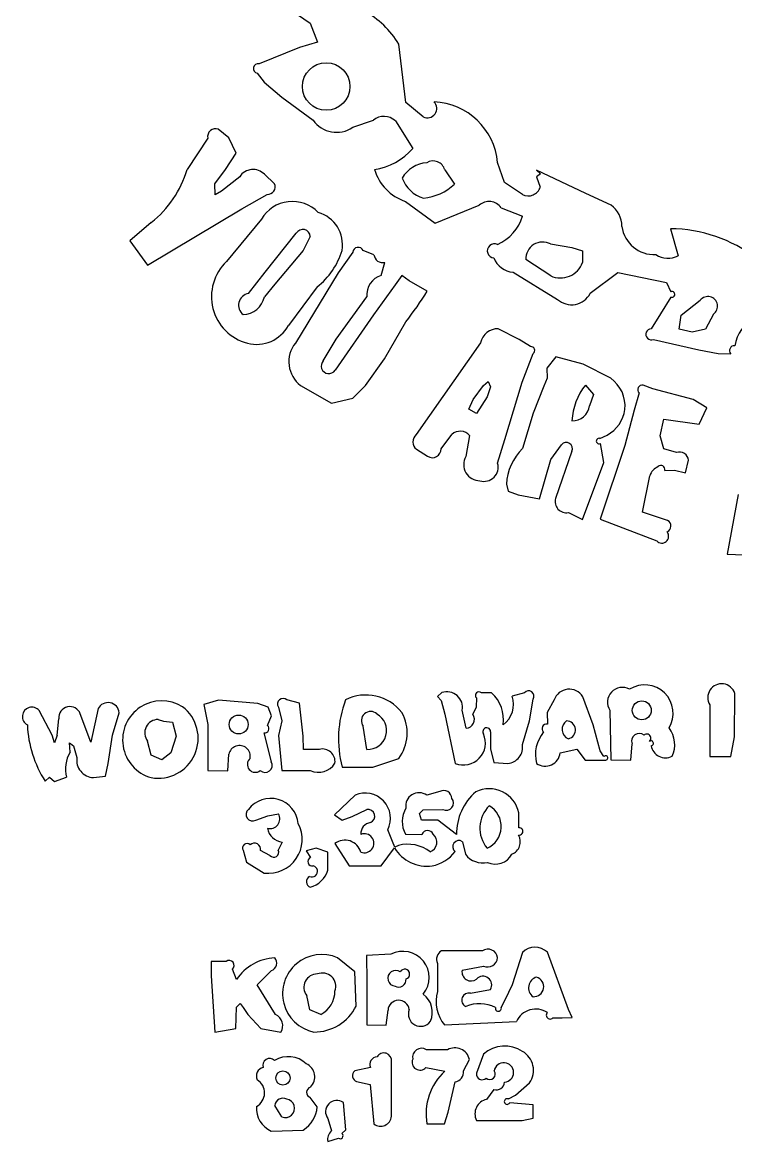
# Model space of a CAD drawing. Extents: x 1 to 17.4, y 1.6 to 27.
# Drawn here: x 1.02 to 7.15, y 1.56 to 11.18 of the extents above; entities that cross this region are included whole.
import ezdxf

# ---------------------------------------------------------------- set-up
doc = ezdxf.new("R2010")
doc.units = 0

msp = doc.modelspace()

# ---------------------------------------------------------------- linework, layer by layer
at = {"layer": 'Default', "color": 7, "linetype": 'CONTINUOUS'}
for p, q in [((3.20489, 11.371627), (3.49532, 11.173212)), ((3.49532, 11.173212), (3.558215, 11.011127)), ((3.558215, 11.011127), (3.403655, 10.965137)), ((4.31586, 10.490537), (4.25685, 10.992752)), ((3.403655, 10.965137), (3.05656, 10.824437)), ((3.03871, 10.742992), (3.099925, 10.665292)), ((3.099925, 10.665292), (3.252735, 10.537542)), ((3.252735, 10.537542), (3.519785, 10.340072)), ((4.46573, 10.368982), (4.31586, 10.490537)), ((3.860545, 10.278472), (4.037785, 10.338672)), ((4.226855, 10.332687), (4.37571, 10.095597)), ((2.796125, 10.187227), (2.705265, 10.261217)), ((2.61451, 10.184567), (2.43825, 9.914752)), ((2.85825, 10.056502), (2.796125, 10.187227)), ((2.76627, 9.915767), (2.85825, 10.056502)), ((2.6752, 9.791762), (2.76627, 9.915767)), ((4.651055, 9.912582), (4.73607, 9.790327)), ((5.164505, 9.803802), (5.105775, 9.975897)), ((5.864085, 9.708847), (5.438415, 9.911007)), ((5.438415, 9.911007), (5.47275, 9.878457)), ((2.889645, 9.853572), (2.73211, 9.729602)), ((3.189805, 9.792847), (3.101745, 9.874397)), ((5.47275, 9.878457), (5.440935, 9.853257)), ((5.440935, 9.853257), (5.47205, 9.764007)), ((2.67842, 9.698697), (2.6752, 9.791762)), ((2.73211, 9.729602), (2.67842, 9.698697)), ((5.318435, 9.700622), (5.164505, 9.803802)), ((2.908965, 9.576897), (3.125685, 9.700972)), ((4.31376, 9.641017), (4.57024, 9.455482)), ((6.079755, 9.609552), (5.864085, 9.708847)), ((2.097945, 9.092987), (2.908965, 9.576897)), ((4.57024, 9.455482), (4.947925, 9.608047)), ((5.134755, 9.585717), (5.320255, 9.514737)), ((2.12955, 9.460102), (1.944505, 9.303127)), ((3.075425, 9.489432), (2.776945, 9.124242)), ((3.10787, 9.033557), (3.37506, 9.367212)), ((3.495495, 9.339737), (3.434525, 9.218707)), ((6.59114, 9.405677), (6.6561, 9.174677)), ((1.944505, 9.303127), (2.097945, 9.092987)), ((5.56018, 9.275302), (5.744525, 9.243872)), ((5.744525, 9.243872), (5.83353, 9.215557)), ((3.434525, 9.218707), (3.282345, 9.038877)), ((3.861035, 9.204532), (3.736435, 9.026907)), ((4.043315, 9.182692), (3.949795, 9.218987)), ((5.561475, 9.001847), (5.347485, 9.141007)), ((5.83353, 9.215557), (5.83549, 9.116227)), ((4.10502, 9.005592), (4.135715, 9.117312)), ((2.964615, 8.849772), (3.10787, 9.033557)), ((3.282345, 9.038877), (3.19082, 8.930342)), ((3.736435, 9.026907), (3.36785, 8.423157)), ((4.281945, 9.003912), (4.226645, 8.923237)), ((4.34673, 8.958972), (4.281945, 9.003912)), ((4.50024, 8.869617), (4.34673, 8.958972)), ((5.239195, 9.033452), (5.62129, 8.799232)), ((5.90143, 8.851382), (6.137505, 9.029707)), ((6.137505, 9.029707), (6.55733, 8.943327)), ((3.19082, 8.930342), (3.101815, 8.820407)), ((3.55426, 8.906157), (3.30842, 8.575057)), ((4.226645, 8.923237), (4.03838, 8.666232)), ((6.55733, 8.943327), (6.59261, 8.863457)), ((3.719635, 8.455707), (3.982205, 8.820267)), ((6.59436, 8.819427), (6.5056, 8.675542)), ((6.68368, 8.663537), (6.84608, 8.791427)), ((4.03838, 8.666232), (3.70938, 8.189987)), ((6.5056, 8.675542), (6.425765, 8.546462)), ((6.665235, 8.543942), (6.68368, 8.663537)), ((6.960495, 8.671587), (6.891265, 8.543872)), ((4.13358, 8.287567), (4.316455, 8.607397)), ((5.29075, 8.453712), (5.11078, 8.546427)), ((6.77678, 8.515732), (6.665235, 8.543942)), ((6.891265, 8.543872), (6.77678, 8.515732)), ((3.60795, 8.271572), (3.719635, 8.455707)), ((4.959335, 8.426062), (4.40693, 7.636077)), ((5.389065, 8.393232), (5.29075, 8.453712)), ((6.4454, 8.455077), (6.83446, 8.365512)), ((3.96999, 8.059332), (4.13358, 8.287567)), ((5.31707, 8.088312), (5.410555, 8.334152)), ((5.60631, 8.304822), (5.52938, 8.208712)), ((5.840495, 8.242662), (5.60631, 8.304822)), ((6.83446, 8.365512), (7.00127, 8.333452)), ((7.00127, 8.333452), (7.1083, 8.331877)), ((5.52938, 8.208712), (5.53155, 8.121282)), ((6.07727, 8.120757), (5.840495, 8.242662)), ((4.983625, 8.059227), (5.023455, 8.093737)), ((5.023455, 8.093737), (5.04498, 8.047397)), ((5.166535, 7.595792), (5.31707, 8.088312)), ((5.53155, 8.121282), (5.5011, 8.054292)), ((3.412825, 8.058807), (3.67781, 7.908097)), ((3.860685, 7.950692), (3.96999, 8.059332)), ((4.89427, 7.939282), (4.983625, 8.059227)), ((5.04498, 8.047397), (5.015195, 7.961542)), ((5.5011, 8.054292), (5.409575, 7.821367)), ((5.85929, 8.062832), (5.92985, 7.982192)), ((6.32136, 7.994302), (6.27915, 7.846637)), ((6.437945, 8.029617), (6.3558, 8.060242)), ((6.7856, 7.938477), (6.437945, 8.029617)), ((3.67781, 7.908097), (3.860685, 7.950692)), ((4.85941, 7.855737), (4.89427, 7.939282)), ((5.015195, 7.961542), (4.92346, 7.816957)), ((5.92985, 7.982192), (5.89569, 7.884192)), ((6.90194, 7.866202), (6.7856, 7.938477)), ((4.92346, 7.816957), (4.85941, 7.855737)), ((5.409575, 7.821367), (5.32001, 7.515817)), ((6.27915, 7.846637), (6.197705, 7.542452)), ((6.838415, 7.727147), (6.90194, 7.866202)), ((6.503325, 7.626067), (6.5322, 7.770337)), ((6.5322, 7.770337), (6.838415, 7.727147)), ((4.61959, 7.514732), (4.71213, 7.637652)), ((4.864835, 7.629217), (4.832635, 7.447217)), ((5.984695, 7.604332), (6.046365, 7.632087)), ((6.532515, 7.513122), (6.503325, 7.626067)), ((4.40833, 7.509972), (4.503285, 7.450262)), ((5.105775, 7.389712), (5.166535, 7.595792)), ((5.561615, 7.422122), (5.65405, 7.549662)), ((6.197705, 7.542452), (5.98662, 6.909722)), ((6.01721, 7.395942), (5.988685, 7.560022)), ((6.64119, 7.481237), (6.532515, 7.513122)), ((5.464945, 7.085667), (5.561615, 7.422122)), ((5.74379, 7.492997), (5.60386, 7.088432)), ((6.71826, 7.307707), (6.7464, 7.415402)), ((5.83493, 6.905487), (6.01721, 7.395942)), ((6.542105, 7.328602), (6.62579, 7.329407)), ((6.62579, 7.329407), (6.71826, 7.307707)), ((6.349395, 6.970867), (6.412185, 7.281807)), ((5.18127, 7.209392), (5.195865, 7.150382)), ((5.195865, 7.150382), (5.28095, 7.117622)), ((7.171755, 7.122942), (7.078375, 6.608302)), ((5.28095, 7.117622), (5.464945, 7.085667)), ((5.71327, 6.966247), (5.83493, 6.905487)), ((6.565485, 6.898767), (6.349395, 6.970867)), ((5.98662, 6.909722), (6.472945, 6.723207)), ((7.078375, 6.608302), (7.2217, 6.603822)), ((4.627185, 5.419037), (4.587775, 5.384212)), ((5.05394, 5.416797), (4.96567, 5.416797)), ((5.3359, 5.416797), (5.22999, 5.387677)), ((7.141375, 5.038097), (7.143475, 5.411512)), ((2.706455, 5.354672), (2.581785, 5.317187)), ((2.581785, 5.317187), (2.61444, 5.144252)), ((3.046375, 5.325622), (2.706455, 5.354672)), ((3.13272, 5.291812), (3.046375, 5.325622)), ((3.222075, 5.294157), (3.251405, 5.174457)), ((3.40334, 5.327337), (3.29575, 5.356002)), ((3.434735, 5.044887), (3.40334, 5.327337)), ((4.587775, 5.384212), (4.621585, 5.351872)), ((4.621585, 5.351872), (4.65123, 5.232732)), ((4.92213, 5.294367), (4.89308, 5.231752)), ((4.92346, 5.373222), (4.92213, 5.294367)), ((5.38035, 5.175367), (5.409575, 5.362547)), ((5.59189, 5.356002), (5.529835, 5.246767)), ((5.92607, 5.142187), (5.836365, 5.382217)), ((6.92868, 5.312707), (6.92868, 4.869922)), ((1.27737, 5.052412), (1.16684, 5.264022)), ((1.6119, 4.991512), (1.51957, 5.236302)), ((1.67259, 5.280962), (1.6119, 4.991512)), ((1.796, 5.053287), (1.85487, 5.245857)), ((3.128695, 5.134872), (3.16275, 5.217507)), ((3.16275, 5.217507), (3.13272, 5.291812)), ((4.65123, 5.232732), (4.74118, 4.809127)), ((4.83449, 5.111492), (4.80194, 5.266227)), ((5.529835, 5.246767), (5.532915, 5.146842)), ((6.0702, 5.266157), (6.07797, 4.839542)), ((1.321365, 5.052552), (1.33617, 5.194302)), ((2.1894, 5.187232), (2.23609, 5.172252)), ((2.23609, 5.172252), (2.312845, 5.165182)), ((2.312845, 5.165182), (2.34319, 5.042542)), ((2.61444, 5.144252), (2.61444, 4.748367)), ((3.251405, 5.174457), (3.221865, 5.048352)), ((3.98161, 4.930682), (3.95123, 5.128817)), ((5.318435, 4.972157), (5.38035, 5.175367)), ((5.98564, 4.918887), (5.92607, 5.142187)), ((1.29872, 4.988012), (1.27737, 5.052412)), ((1.321365, 5.052552), (1.29872, 4.988012)), ((1.75862, 4.807692), (1.796, 5.053287)), ((2.34319, 5.042542), (2.297725, 4.899847)), ((3.161315, 4.822357), (3.098455, 5.071382)), ((3.221865, 5.048352), (3.252455, 4.748367)), ((3.43638, 4.929527), (3.434735, 5.044887)), ((5.04498, 5.080972), (5.04295, 4.935407)), ((7.108825, 4.868522), (7.141375, 5.038097)), ((1.43158, 4.904992), (1.427415, 4.986367)), ((1.427415, 4.986367), (1.461855, 4.959942)), ((1.461855, 4.959942), (1.490275, 4.860052)), ((2.127485, 4.880807), (2.097945, 5.001907)), ((3.5747, 4.930682), (3.43638, 4.929527)), ((5.04295, 4.935407), (5.073155, 4.818507)), ((5.643795, 4.901072), (5.785335, 4.931802)), ((5.785335, 4.931802), (5.8567, 4.838772)), ((6.0184, 4.869082), (5.98564, 4.918887)), ((6.25101, 4.837302), (6.260285, 4.978982)), ((2.219465, 4.839542), (2.127485, 4.880807)), ((2.297725, 4.899847), (2.219465, 4.839542)), ((2.787445, 4.746162), (2.79672, 4.887842)), ((4.032185, 4.778747), (4.255345, 4.853262)), ((5.073155, 4.818507), (5.19303, 4.809127)), ((5.8567, 4.838772), (6.03597, 4.837477)), ((6.07797, 4.839542), (6.25101, 4.837302)), ((6.92868, 4.869922), (7.108825, 4.868522)), ((1.735345, 4.699857), (1.75862, 4.807692)), ((2.61444, 4.748367), (2.787445, 4.746162)), ((3.252455, 4.748367), (3.496195, 4.748367)), ((3.76895, 4.778747), (4.032185, 4.778747)), ((1.216855, 4.657227), (1.2556, 4.690897)), ((1.2556, 4.690897), (1.29837, 4.653762)), ((1.29837, 4.653762), (1.400745, 4.690372)), ((1.63297, 4.687607), (1.735345, 4.699857)), ((3.88046, 4.536652), (3.70441, 4.366657)), ((4.609265, 4.567102), (4.49646, 4.535707)), ((3.028735, 4.323047), (3.132335, 4.359762)), ((3.132335, 4.359762), (3.2233, 4.375477)), ((3.70441, 4.366657), (3.769475, 4.322557)), ((3.769475, 4.322557), (3.855155, 4.353427)), ((3.855155, 4.353427), (3.98154, 4.414187)), ((4.435245, 4.378487), (4.46657, 4.411982)), ((4.451415, 4.321227), (4.435245, 4.378487)), ((4.46657, 4.411982), (4.63555, 4.414187)), ((5.28767, 4.256547), (5.288055, 4.385697)), ((4.202915, 4.139577), (4.16165, 4.239397)), ((4.593165, 4.323047), (4.451415, 4.321227)), ((4.7528, 4.197852), (4.593165, 4.323047)), ((4.222445, 4.088337), (4.202915, 4.139577)), ((4.31425, 4.201457), (4.45572, 4.199462)), ((2.91824, 4.063452), (2.947045, 3.961217)), ((3.149415, 4.019212), (3.068005, 4.059952)), ((3.254695, 4.133907), (3.220395, 4.064782)), ((3.545475, 4.079972), (3.46165, 4.059217)), ((3.46165, 4.059217), (3.49756, 4.000662)), ((3.64743, 4.045742), (3.545475, 4.079972)), ((3.64743, 3.891637), (3.64743, 4.045742)), ((3.707315, 4.119872), (3.82971, 3.928072)), ((4.103655, 3.928702), (4.219295, 4.082632)), ((4.253595, 4.104822), (4.222445, 4.088337)), ((4.80383, 4.136917), (4.83008, 4.028102)), ((2.947045, 3.961217), (3.100555, 3.867312)), ((3.82971, 3.928072), (4.103655, 3.928702)), ((4.76792, 3.198917), (4.62344, 3.198917)), ((4.97414, 3.198917), (4.76792, 3.198917)), ((5.318435, 3.184287), (5.22943, 2.905862)), ((5.714635, 2.694497), (5.53309, 3.186492)), ((2.773655, 3.107742), (2.644365, 3.107287)), ((2.644365, 3.107287), (2.64482, 2.982547)), ((3.87906, 3.017337), (3.73066, 3.138122)), ((4.18888, 3.168502), (3.979545, 3.157022)), ((3.979545, 3.157022), (3.98161, 2.935332)), ((4.58928, 3.090837), (4.58928, 2.849092)), ((2.86217, 2.953392), (2.826645, 3.040542)), ((3.0385, 2.907472), (3.161945, 3.028572)), ((3.89047, 2.724142), (3.87906, 3.017337)), ((4.80033, 3.031197), (4.98331, 3.067072)), ((2.64482, 2.982547), (2.6752, 2.500107)), ((3.198275, 2.650642), (3.0385, 2.907472)), ((3.98161, 2.935332), (3.98161, 2.560867)), ((5.22943, 2.905862), (5.166535, 2.773072)), ((3.49329, 2.691907), (3.465115, 2.814407)), ((4.87243, 2.834322), (5.04498, 2.866487)), ((2.85748, 2.530032), (2.860875, 2.714167)), ((2.860875, 2.714167), (2.89339, 2.745877)), ((2.89339, 2.745877), (2.91915, 2.712137)), ((2.91915, 2.712137), (2.959085, 2.651132)), ((5.166535, 2.773072), (5.136435, 2.713082)), ((5.745295, 2.623867), (5.714635, 2.694497)), ((2.959085, 2.651132), (3.07063, 2.529927)), ((3.58667, 2.652042), (3.49329, 2.691907)), ((4.14695, 2.559432), (4.163925, 2.687322)), ((5.58041, 2.621627), (5.6607, 2.621627)), ((5.6607, 2.621627), (5.745295, 2.623867)), ((2.6752, 2.500107), (2.85748, 2.530032)), ((3.07063, 2.529927), (3.24304, 2.497902)), ((3.98161, 2.560867), (4.14695, 2.559432)), ((4.65004, 2.560867), (5.2673, 2.590372)), ((4.67552, 2.348207), (4.493135, 2.348207)), ((4.194305, 2.022252), (4.194305, 2.247477)), ((4.812685, 2.166767), (4.8627, 2.264977)), ((4.983065, 2.309112), (4.92346, 2.146292)), ((4.01248, 2.196832), (3.877275, 2.165507)), ((4.489145, 2.196307), (4.65123, 2.164247)), ((3.894145, 2.074752), (4.010555, 2.049972)), ((4.010555, 2.049972), (4.04237, 1.710192)), ((4.194305, 1.776027), (4.194305, 2.022252)), ((4.68042, 1.810642), (4.739395, 2.071357)), ((5.259075, 1.957047), (5.380245, 2.064182)), ((3.556255, 1.856912), (3.495495, 1.938007)), ((5.07403, 2.006782), (5.010505, 1.921417)), ((5.19807, 1.925092), (5.259075, 1.957047)), ((3.22379, 1.817047), (3.190995, 1.870142)), ((3.80143, 1.660457), (3.78064, 1.893662)), ((5.410975, 1.875217), (5.20969, 1.892472)), ((5.4108, 1.759087), (5.410975, 1.875217)), ((3.252455, 1.770952), (3.22379, 1.817047)), ((3.64743, 1.756252), (3.678685, 1.650587)), ((4.64822, 1.710192), (4.68042, 1.810642)), ((4.92346, 1.740572), (5.31672, 1.740572)), ((5.31672, 1.740572), (5.4108, 1.759087)), ((3.161315, 1.649432), (3.435995, 1.657482)), ((3.76832, 1.626787), (3.80143, 1.660457)), ((4.498105, 1.710192), (4.64822, 1.710192)), ((3.64743, 1.558292), (3.737275, 1.588672))]:
    msp.add_line(p, q, dxfattribs=at)
for centre, radius in [((3.632905, 10.628997), 0.20419), ((6.34397, 5.265737), 0.08148), ((2.880405, 5.144182), 0.08148), ((3.260855, 2.105167), 0.061355)]:
    msp.add_circle(centre, radius, dxfattribs=at)
for centre, radius, start, end in [((3.57519, 10.580872), 0.796425, 31.141071, 61.122303), ((3.048895, 10.783452), 0.04172, 79.440339, 255.853637), ((4.50304, 10.439927), 0.08015, 242.260882, 405.855049), ((4.533, 9.922802), 0.575225, 5.294537, 87.419554), ((3.721385, 10.481927), 0.246505, 215.130279, 304.367039), ((4.12903, 10.230942), 0.141155, 46.113819, 130.262309), ((2.681395, 10.197412), 0.06811, 69.476814, 190.886677), ((3.971565, 10.442692), 0.5327, 278.188426, 319.344266), ((1.55373, 10.183202), 0.924385, 308.529809, 343.115442), ((3.00406, 9.778672), 0.13678, 44.425412, 146.792434), ((4.441755, 10.031652), 0.411075, 196.425962, 251.857551), ((4.519595, 9.703352), 0.27167, 94.813698, 149.529074), ((4.55106, 9.886017), 0.10346, 14.884861, 121.645947), ((4.544375, 9.934702), 0.27531, 199.867883, 253.836187), ((3.128065, 9.767647), 0.06671, 267.973669, 382.217773), ((4.42961, 10.115302), 0.44667, 274.896269, 313.318529), ((5.367995, 9.798307), 0.10955, 243.097214, 341.749959), ((3.341495, 9.331687), 0.309295, 43.979213, 149.340203), ((5.03182, 9.517292), 0.12362, 33.620843, 132.748594), ((3.48251, 9.267672), 0.2905, 350.415165, 433.694866), ((5.952425, 9.429477), 0.2205, 359.035708, 414.731834), ((4.93956, 9.635487), 0.39942, 294.37054, 342.404254), ((3.431515, 9.336867), 0.06405, 2.555515, 151.752406), ((6.449845, 9.463217), 0.279475, 187.694999, 273.089395), ((6.58708, 8.201677), 1.204, 52.17676, 89.807968), ((3.907235, 9.200542), 0.046375, 23.467462, 175.053082), ((5.07823, 9.216117), 0.061355, 64.8015, 265.002561), ((5.49249, 9.146922), 0.145145, 62.202896, 182.331469), ((3.163275, 9.404382), 0.633325, 308.121821, 343.005389), ((4.11783, 9.190042), 0.0749, 185.629475, 283.812558), ((5.24938, 9.221962), 0.18879, 200.777567, 266.899188), ((6.56825, 9.336202), 0.183855, 235.79616, 298.545077), ((3.061005, 8.823067), 0.414015, 133.322967, 255.293898), ((5.645895, 9.185037), 0.201705, 245.261809, 340.057594), ((4.16102, 8.835142), 0.179445, 108.188988, 184.755873), ((2.54808, 10.042467), 2.277415, 320.939867, 329.002302), ((6.603705, 8.841827), 0.02429, 247.346283, 477.184534), ((2.98348, 8.748027), 0.103495, 100.513828, 230.930011), ((2.914215, 8.859187), 0.19159, 271.205353, 348.325294), ((5.741445, 8.932337), 0.179305, 227.928164, 333.163086), ((6.911775, 8.739592), 0.083685, 305.60285, 501.73617), ((3.03493, 8.723702), 0.31129, 255.293898, 331.472732), ((7.46271, 8.351092), 0.32375, 117.501598, 171.198434), ((5.10658, 8.396277), 0.15022, 88.391227, 168.564382), ((6.42629, 8.498757), 0.04767, 90.62946, 293.631669), ((3.56791, 8.262927), 0.25634, 141.304998, 232.776541), ((5.39183, 8.360787), 0.03255, 305.093487, 454.885778), ((7.138925, 8.359562), 0.041265, 84.640315, 222.105752), ((3.65478, 8.225967), 0.06538, 135.771727, 326.619252), ((5.90682, 7.881147), 0.29407, 354.472944, 414.577972), ((6.282825, 7.728232), 0.53977, 141.69065, 177.030201), ((6.3474, 8.022652), 0.0385, 77.432076, 227.416207), ((5.749985, 7.902987), 0.14693, 267.585473, 352.650078), ((5.89772, 7.898752), 0.30527, 299.138777, 351.346221), ((4.456175, 7.573567), 0.079555, 128.210961, 233.042853), ((4.784335, 7.558237), 0.10731, 41.389331, 132.289318), ((5.97731, 7.581337), 0.02415, 72.132476, 298.089531), ((4.54455, 7.513017), 0.075075, 236.679756, 361.318791), ((5.63739, 7.187482), 0.456645, 134.030516, 177.250072), ((5.695035, 7.515187), 0.05355, 335.52107, 499.93185), ((4.95272, 7.378197), 0.138495, 150.108012, 270.467112), ((6.668945, 7.408612), 0.077735, 5.015367, 110.910659), ((4.989295, 7.355727), 0.12131, 253.015067, 376.269908), ((6.54277, 7.235467), 0.138565, 114.823561, 160.467534), ((6.50875, 7.336792), 0.03437, 346.230232, 494.640359), ((5.695105, 7.060047), 0.09555, 162.738319, 280.95517), ((6.539305, 6.849977), 0.055405, 294.62408, 421.781491), ((6.516415, 6.762862), 0.058835, 222.392671, 398.626444), ((6.369135, 5.240257), 0.24465, 329.089735, 482.252912), ((7.03004, 5.375252), 0.119105, 17.722277, 211.684516), ((3.975415, 5.009012), 0.388885, 37.630053, 117.103187), ((4.669185, 5.290727), 0.134995, 349.540463, 468.127571), ((4.944635, 5.394922), 0.030345, 46.132394, 225.70179), ((4.847755, 5.187932), 0.308, 351.383844, 407.981718), ((5.371775, 5.388342), 0.04578, 325.672054, 501.604903), ((5.7202, 5.312287), 0.13559, 31.052982, 161.177633), ((6.176285, 5.336297), 0.12719, 60.667425, 213.470997), ((1.104085, 5.211977), 0.08155, 39.666765, 241.310226), ((1.43074, 5.202807), 0.09492, 20.665027, 185.155124), ((1.75827, 5.235077), 0.097195, 6.357884, 151.835984), ((2.22013, 5.011497), 0.336665, 57.990177, 254.171993), ((2.189715, 5.025007), 0.34293, 259.682281, 412.479889), ((3.262815, 5.320442), 0.048475, 47.214788, 212.801801), ((4.70373, 5.020177), 0.965475, 159.698047, 194.481453), ((5.027655, 5.316417), 0.214515, 305.522682, 379.403125), ((4.01381, 5.177187), 0.0791, 46.429352, 217.705034), ((3.98889, 5.092872), 0.162365, 267.428598, 420.712379), ((3.96747, 5.071382), 0.361165, 322.848015, 388.988248), ((4.828575, 5.188772), 0.077525, 274.374301, 393.670082), ((2.048805, 5.184257), 0.98483, 182.54961, 212.353673), ((2.18849, 5.072432), 0.114765, 89.530662, 217.917894), ((3.104055, 5.107642), 0.03668, 261.173402, 407.877908), ((5.011695, 5.082232), 0.03332, 357.857882, 574.507962), ((5.525285, 5.109357), 0.038255, 78.485447, 230.244446), ((5.747115, 5.102742), 0.08764, 123.977245, 247.386266), ((5.696435, 5.097667), 0.077735, 282.60393, 448.759581), ((6.393215, 4.972262), 0.234045, 334.340506, 397.44859), ((4.811145, 4.985527), 0.18977, 248.362593, 384.204228), ((5.73364, 4.885392), 0.303415, 140.115343, 194.55394), ((6.321955, 5.001417), 0.065625, 50.707965, 199.976361), ((6.38744, 5.026162), 0.03535, 309.657333, 492.594549), ((6.423525, 4.982657), 0.021175, 273.835501, 489.657333), ((2.88793, 4.870657), 0.09282, 348.874519, 529.337479), ((3.600565, 4.825367), 0.10843, 352.921143, 463.805259), ((5.18092, 4.948182), 0.13958, 274.975515, 369.88201), ((6.548265, 4.982902), 0.12516, 189.830471, 296.538149), ((1.685155, 4.759042), 0.2926, 150.076645, 193.575804), ((1.63962, 4.838352), 0.150885, 171.739127, 267.470112), ((3.02338, 4.801077), 0.068145, 130.651762, 309.349367), ((3.10794, 4.793062), 0.060865, 227.213127, 388.764221), ((3.566265, 4.899847), 0.16688, 245.172742, 328.243992), ((5.514085, 4.916717), 0.130655, 235.436899, 353.118396), ((6.03303, 4.856517), 0.019285, 278.739625, 499.289882), ((3.967155, 4.337012), 0.21763, 333.346226, 473.471831), ((4.42933, 4.444707), 0.113085, 53.577068, 190.076425), ((4.64367, 4.509212), 0.067305, 359.723987, 480.723269), ((5.231075, 4.204922), 0.478345, 130.905394, 180.850197), ((5.031715, 4.330187), 0.262255, 12.219015, 115.731821), ((3.15526, 4.271072), 0.237825, 5.068678, 143.07867), ((4.665475, 4.467737), 0.061355, 240.795453, 402.146603), ((5.225055, 4.252592), 0.272195, 134.789896, 219.355809), ((4.93109, 4.267607), 0.20538, 293.999792, 420.145913), ((2.999405, 4.370192), 0.055545, 128.079631, 301.89583), ((3.1491, 4.334212), 0.084875, 256.134895, 389.091432), ((3.99064, 4.355912), 0.058975, 292.439063, 458.88813), ((4.503915, 4.310062), 0.21854, 148.300759, 209.798098), ((3.13629, 4.155257), 0.29015, 262.925652, 388.133073), ((3.26936, 4.275797), 0.142625, 189.683303, 264.088611), ((4.02529, 4.207057), 0.09513, 97.323952, 184.680573), ((5.29089, 4.225117), 0.031605, 260.731669, 455.86157), ((3.79429, 4.008432), 0.1414, 15.994043, 127.970005), ((3.960645, 4.123302), 0.081795, 248.137514, 471.667786), ((4.50395, 4.181507), 0.05145, 24.372384, 159.578276), ((4.49268, 4.132752), 0.091, 291.669506, 410.303289), ((4.77282, 4.093832), 0.05306, 54.262404, 233.372165), ((5.182985, 4.136917), 0.117565, 292.717531, 389.000711), ((2.95219, 4.082177), 0.038745, 46.689032, 208.861447), ((3.015155, 4.070592), 0.0539, 348.603914, 492.459222), ((3.1827, 4.045462), 0.042385, 218.262721, 387.146689), ((4.500065, 4.254377), 0.32914, 211.454792, 277.519709), ((4.332695, 3.801022), 0.31395, 51.933263, 104.593143), ((4.472485, 4.262427), 0.34174, 281.934912, 321.837942), ((3.51233, 3.965942), 0.037695, 113.054033, 284.810275), ((4.978305, 4.139122), 0.185185, 216.83608, 282.653728), ((5.08516, 4.108532), 0.16408, 246.163988, 330.794928), ((3.5096, 3.882152), 0.04893, 246.457993, 435.355339), ((3.43925, 3.956387), 0.218015, 284.95214, 342.718363), ((3.511595, 3.792657), 0.04956, 115.783111, 251.054773), ((4.29283, 2.968897), 0.225085, 320.730332, 477.509352), ((4.663935, 3.126677), 0.08281, 119.271779, 205.635724), ((5.02097, 3.126922), 0.085855, 8.787931, 123.046868), ((5.426865, 3.077257), 0.152355, 45.798331, 135.374126), ((2.79917, 3.073407), 0.042805, 309.897811, 486.621878), ((3.21315, 2.713712), 0.425005, 93.024464, 145.673419), ((3.139055, 3.093147), 0.06853, 289.507263, 401.029987), ((3.594405, 2.829982), 0.33691, 66.148743, 258.26591), ((5.01838, 3.147537), 0.087745, 246.44404, 355.110971), ((3.55566, 2.884932), 0.114765, 89.530662, 217.917894), ((3.599445, 2.892282), 0.115675, 340.064458, 471.741796), ((4.22899, 2.962282), 0.06734, 53.737594, 266.344529), ((4.307215, 2.998192), 0.042595, 285.288287, 514.379388), ((4.87684, 3.017162), 0.07777, 169.589051, 307.951636), ((4.25524, 2.950767), 0.063525, 241.238317, 365.727511), ((4.979565, 2.904077), 0.07546, 330.123314, 496.683466), ((5.46722, 2.880697), 0.096005, 106.276537, 233.093915), ((5.41514, 2.890182), 0.086415, 266.303126, 433.067327), ((3.48062, 2.853397), 0.22757, 297.77428, 359.865139), ((4.34918, 2.670452), 0.19551, 336.519735, 412.912544), ((4.887585, 2.761487), 0.31094, 163.631824, 220.177807), ((4.85731, 2.775487), 0.060725, 75.564003, 244.403533), ((3.52843, 2.904672), 0.404565, 269.63977, 333.498629), ((4.25531, 2.682422), 0.091525, 6.616043, 176.912514), ((4.949045, 2.422582), 0.3206, 64.538395, 111.592985), ((5.111795, 2.705347), 0.02583, 164.890518, 377.39995), ((5.43348, 2.515332), 0.18235, 56.960085, 155.702553), ((3.15386, 2.554672), 0.105735, 327.510514, 425.157883), ((4.44361, 2.654142), 0.10486, 158.281579, 324.039213), ((5.556575, 2.644832), 0.03325, 135.358168, 315.823199), ((4.12777, 2.253637), 0.066815, 354.716707, 510.969443), ((4.45159, 2.283667), 0.076755, 57.247376, 192.193777), ((4.738275, 2.237222), 0.127505, 12.571435, 119.48504), ((5.167375, 2.105937), 0.274295, 56.140911, 132.210838), ((5.225615, 2.171177), 0.188055, 325.309875, 419.804192), ((3.14693, 2.214052), 0.058975, 44.604297, 198.610064), ((3.307195, 2.061802), 0.226905, 47.111593, 121.41768), ((3.40943, 2.114477), 0.12502, 314.823146, 425.322991), ((4.07135, 2.222032), 0.06405, 91.788142, 203.190741), ((4.438045, 2.240092), 0.06727, 156.013261, 319.378519), ((5.15838, 2.152767), 0.084105, 274.567259, 530.714963), ((3.10899, 2.121162), 0.076195, 103.615902, 204.715055), ((3.91273, 2.125152), 0.053725, 131.299989, 249.731986), ((4.993075, 1.796117), 0.502355, 132.878387, 189.851173), ((4.727985, 2.155987), 0.085365, 277.670461, 367.252957), ((4.972565, 2.139677), 0.049525, 172.32276, 315.796443), ((5.039415, 2.138277), 0.045605, 226.598005, 397.946512), ((2.970915, 1.976472), 0.132195, 298.784738, 418.603105), ((3.51051, 1.981582), 0.046095, 106.329447, 250.984469), ((5.094645, 2.074367), 0.070665, 253.04728, 355.583259), ((3.26124, 1.859607), 0.071015, 62.937665, 171.48683), ((5.187395, 1.902902), 0.02464, 64.27567, 334.94184), ((3.243355, 1.842282), 0.209615, 174.979614, 246.953422), ((3.281225, 1.844697), 0.079135, 248.685739, 441.03349), ((3.28994, 1.881552), 0.26747, 303.09632, 354.713431), ((3.723625, 1.815647), 0.096635, 53.851576, 217.933234), ((5.037945, 1.796852), 0.12754, 102.41721, 206.180791), ((4.10019, 1.784987), 0.094535, 232.309679, 354.5563), ((3.73528, 1.579957), 0.09051, 128.702478, 193.860947), ((3.75278, 1.607712), 0.02457, 230.903242, 410.809783)]:
    msp.add_arc(centre, radius, start, end, dxfattribs=at)

doc.saveas('drawing.dxf')
